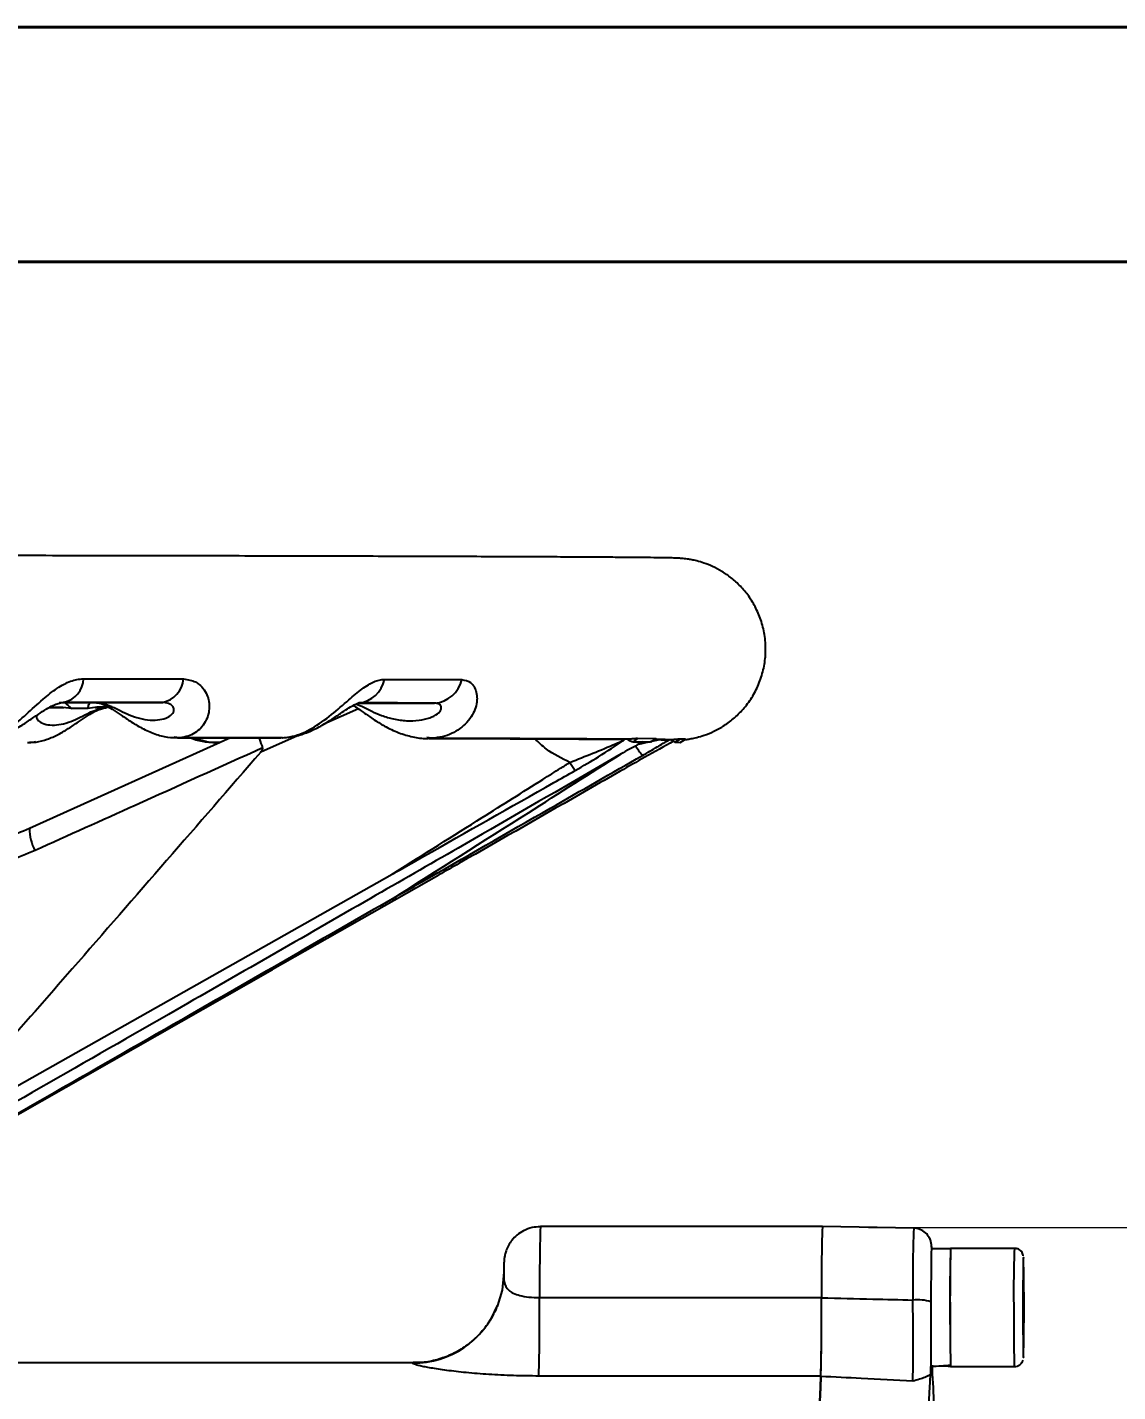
# Model space of a CAD drawing. Header units: millimetres. Extents: x 2448 to 4397, y 790 to 2168.
# Drawn here: x 3831.1 to 3938.9, y 2033.4 to 2168.4 of the extents above; entities that cross this region are included whole.
import ezdxf

# ---------------------------------------------------------------- set-up
doc = ezdxf.new("R2010")
doc.units = ezdxf.units.MM
for name, color, linetype, lineweight in [('AM_BOR', 7, 'Continuous', 50), ('标注', 3, 'Continuous', 13), ('粗实线', 7, 'Continuous', 40)]:
    doc.layers.add(name, color=color, linetype=linetype, lineweight=lineweight)
doc.styles.add('SLDTEXTSTYLE1', font='txt.shx', dxfattribs={"width": 0.7, "bigfont": 'gbcbig.shx'})
doc.dimstyles.new('SLDDIMSTYLE12$0', dxfattribs={"dimtxt": 12, "dimasz": 10, "dimexe": 0, "dimexo": 0.0625, "dimgap": 0.875, "dimtad": 1, "dimdec": 1, "dimlfac": 1.8, "dimrnd": 1e-09, "dimzin": 12, "dimdsep": 46, "dimtxsty": 'SLDTEXTSTYLE1', "dimcen": 0.09, "dimdle": 8.16, "dimclrd": 3, "dimclre": 3, "dimadec": 0, "dimazin": 3, "dimtfac": 1, "dimtdec": 1, "dimtofl": 0, "dimtmove": 0, "dimatfit": 3, "dimfxl": 0, "dimfrac": 2, "dimtolj": 1, "dimlwd": 5, "dimlwe": 5, "dimarcsym": 0})

# ---------------------------------------------------------------- blocks, each defined once
blk = doc.blocks.new('*D55')
at = {"layer": 'Defpoints', "color": 0, "transparency": 16777216}
for p in [(3914.23, 2049.66), (3914.23, 1844.74), (4094.58, 1844.74)]:
    blk.add_point(p, dxfattribs=at)
at = {"layer": '标注', "color": 3, "lineweight": 5, "transparency": 16777216}
blk.add_line((3914.29, 2049.66), (4094.58, 2049.66), dxfattribs=at)
at = {"layer": '标注', "color": 3, "linetype": 'Continuous', "lineweight": 5, "transparency": 16777216}
for p, q in [((4094.58, 2039.66), (4094.58, 1854.74)), ((3914.29, 1844.74), (4094.58, 1844.74))]:
    blk.add_line(p, q, dxfattribs=at)
at = {"layer": '标注', "color": 3, "transparency": 16777216}
for points in [[(4092.92, 2039.66), (4096.25, 2039.66), (4094.58, 2049.66)], [(4092.92, 1854.74), (4096.25, 1854.74), (4094.58, 1844.74)]]:
    blk.add_solid(points, dxfattribs=at)
at = {"layer": '标注', "color": 0, "transparency": 16777216, "insert": (4082.28, 1947.2), "char_height": 10, "attachment_point": 5, "rotation": 90, "style": 'SLDTEXTSTYLE1'}
blk.add_mtext('\\A1;{\\H2.28571x;230}', dxfattribs=at)
blk = doc.blocks.new('rA3')
at = {"layer": '粗实线'}
for p, q in [((753.384, 421.26), (333.384, 421.26)), ((748.384, 416.26), (358.384, 416.26))]:
    blk.add_line(p, q, dxfattribs=at)

msp = doc.modelspace()

# ---------------------------------------------------------------- linework, layer by layer
at = {"color": 7, "linetype": 'Continuous', "lineweight": 25}
for p, q in [((3833.213, 2101.116), (3834.656, 2101.111)), ((3835.445, 2100.993), (3834.577, 2101.123)), ((3837.07, 2100.996), (3835.445, 2100.993)), ((3837.931, 2101.129), (3837.07, 2100.996)), ((3837.756, 2101.102), (3838.967, 2101.098)), ((3837.891, 2101.588), (3844.415, 2101.604)), ((3839.12, 2101.13), (3837.931, 2101.129)), ((3863.807, 2100.984), (3860.38, 2099.46)), ((3863.84, 2101.533), (3871.344, 2101.544)), ((3851.158, 2098.102), (3831.269, 2089.125)), ((3846.157, 2098.121), (3845.576, 2098.187)), ((3858.086, 2098.441), (3854.157, 2096.694)), ((3856.133, 2098.091), (3856.431, 2098.124)), ((3856.334, 2098.112), (3856.466, 2098.128)), ((3871.053, 2098.058), (3870.588, 2098.127)), ((3890.029, 2097.854), (3890.18, 2097.96)), ((3891.411, 2098.033), (3891.009, 2097.717)), ((3893.246, 2098.017), (3891.411, 2098.033)), ((3892.686, 2097.702), (3893.246, 2098.017)), ((3892.717, 2097.739), (3893.619, 2097.943)), ((3892.735, 2097.726), (3893.245, 2098.01)), ((3895.654, 2097.982), (3895.184, 2097.666)), ((3895.658, 2097.651), (3896.171, 2097.965)), ((3831.065, 2097.636), (3831.396, 2097.658)), ((3831.066, 2097.636), (3831.355, 2097.637)), ((3831.355, 2097.637), (3831.872, 2097.697)), ((3850.173, 2097.658), (3849.789, 2097.657)), ((3891.009, 2097.717), (3892.687, 2097.702)), ((3891.563, 2097.478), (3892.559, 2097.703)), ((3892.686, 2097.702), (3892.724, 2097.746)), ((3894.098, 2097.912), (3894.219, 2097.909)), ((3894.544, 2097.909), (3894.202, 2097.914)), ((3895.184, 2097.666), (3895.658, 2097.651)), ((3820.787, 2058.447), (3867.161, 2084.613)), ((3855.3, 2075.206), (3871.769, 2084.544)), ((3818.391, 2054.172), (3855.319, 2075.171)), ((3909.715, 2049.743), (3881.819, 2049.743)), ((3918.747, 2049.586), (3909.716, 2049.744)), ((3922.397, 2047.539), (3920.515, 2047.538)), ((3928.705, 2047.593), (3922.405, 2047.593)), ((3929.574, 2041.743), (3929.589, 2044.443)), ((3929.589, 2044.443), (3929.62, 2044.443)), ((3929.589, 2044.443), (3929.62, 2044.443)), ((3929.62, 2044.443), (3929.636, 2041.743)), ((3881.74, 2042.724), (3909.639, 2042.724)), ((3929.589, 2039.043), (3929.574, 2041.743)), ((3929.574, 2041.743), (3929.636, 2041.743)), ((3929.636, 2041.743), (3929.62, 2039.043)), ((3929.62, 2039.043), (3929.589, 2039.043)), ((3869.218, 2036.256), (3808.477, 2036.255)), ((3920.612, 2035.149), (3920.604, 2036.046)), ((3922.405, 2035.893), (3928.705, 2035.893)), ((3909.566, 2034.96), (3881.667, 2034.959))]:
    msp.add_line(p, q, dxfattribs=at)
at = {"color": 7, "linetype": 'Continuous', "lineweight": 25, "flags": 128}
for points in [[(3836.617, 2103.944), (3837.887, 2103.942), (3839.149, 2103.941), (3840.401, 2103.939), (3841.645, 2103.937), (3842.879, 2103.935), (3844.103, 2103.933), (3845.319, 2103.931), (3846.524, 2103.929)], [(3866.388, 2103.887), (3867.389, 2103.885), (3868.378, 2103.882), (3869.356, 2103.88), (3870.321, 2103.877), (3871.274, 2103.875), (3872.215, 2103.872), (3873.144, 2103.869), (3874.06, 2103.867)], [(3844.415, 2101.604), (3843.236, 2101.606), (3842.048, 2101.608), (3840.85, 2101.61), (3839.643, 2101.612), (3838.427, 2101.614), (3837.202, 2101.616), (3835.969, 2101.618), (3834.726, 2101.62)], [(3871.344, 2101.544), (3870.448, 2101.546), (3869.54, 2101.549), (3868.62, 2101.552), (3867.688, 2101.554), (3866.744, 2101.557), (3865.788, 2101.559), (3864.821, 2101.562), (3863.841, 2101.564)], [(3831.366, 2089.165), (3831.281, 2089.141), (3831.269, 2089.125)], [(3920.532, 2047.538), (3920.53, 2047.604), (3920.515, 2047.787), (3920.501, 2047.604), (3920.487, 2047.083)], [(3929.607, 2046.686), (3929.605, 2046.693), (3929.592, 2046.524), (3929.583, 2046.193)], [(3878.193, 2045.225), (3878.02, 2043.469), (3877.569, 2041.932)], [(3869.196, 2036.227), (3869.202, 2036.241), (3869.208, 2036.25), (3869.214, 2036.255), (3869.218, 2036.256)], [(3929.589, 2037.068), (3929.592, 2036.961), (3929.605, 2036.793), (3929.607, 2036.795)], [(3908.846, 1962.757), (3908.857, 1968.092), (3908.871, 1973.349), (3908.889, 1978.508), (3908.909, 1983.549), (3908.933, 1988.455), (3908.959, 1993.206), (3908.989, 1997.785), (3909.021, 2002.174), (3909.055, 2006.358), (3909.092, 2010.319), (3909.132, 2014.045), (3909.173, 2017.52), (3909.217, 2020.731), (3909.263, 2023.667), (3909.31, 2026.317), (3909.359, 2028.67), (3909.409, 2030.718), (3909.46, 2032.453), (3909.513, 2033.869), (3909.566, 2034.96)], [(3909.564, 2034.92), (3909.512, 2033.841), (3909.46, 2032.45), (3909.41, 2030.751), (3909.361, 2028.751), (3909.313, 2026.456), (3909.266, 2023.876), (3909.221, 2021.019), (3909.178, 2017.895), (3909.137, 2014.517)], [(3919.643, 1956.953), (3919.651, 1962.329), (3919.661, 1967.647), (3919.675, 1972.889), (3919.693, 1978.034), (3919.713, 1983.064), (3919.736, 1987.958), (3919.762, 1992.698), (3919.791, 1997.268), (3919.823, 2001.649), (3919.858, 2005.825), (3919.894, 2009.78), (3919.934, 2013.499), (3919.975, 2016.969), (3920.019, 2020.176), (3920.064, 2023.108), (3920.111, 2025.754), (3920.16, 2028.104), (3920.21, 2030.15), (3920.261, 2031.883), (3920.313, 2033.297), (3920.366, 2034.387), (3920.419, 2035.149)]]:
    msp.add_lwpolyline(points, dxfattribs=at)
at = {"color": 7, "linetype": 'Continuous', "lineweight": 25}
for centre, radius, start, end in [((3834.122, 2104.042), 2.497, 284.00912, 357.74775), ((3843.934, 2104.16), 2.601, 280.67244, 354.89133), ((3863.559, 2104.43), 2.88, 275.6221, 349.13259), ((3871.128, 2104.546), 3.01, 274.12844, 346.96205), ((3901.747, 2103.93), 12.418, 211.76479, 217.59759), ((3897.423, 2103.567), 14.94, 211.86232, 215.57834), ((3835.96, 2089.153), 4.692, 180.34227, 207.99964), ((4076.433, 2044.048), 194.697, 178.32395, 180.38987), ((4053.469, 2044.614), 143.845, 177.95643, 180.76017), ((4052.709, 2044.628), 143.083, 177.95127, 180.76255), ((4065.532, 2044.432), 146.876, 177.98907, 180.76124), ((4217.92, 2042.728), 297.464, 179.16122, 180.08021), ((4041.556, 2043.485), 119.222, 178.02573, 180.83754), ((4192.982, 2041.622), 270.646, 178.7533, 181.16483), ((4047.875, 2043.485), 119.241, 178.02599, 180.83737), ((3718.732, 2041.758), 210.933, 358.65171, 1.33859), ((4187.239, 2042.371), 257.684, 179.15024, 180.13974), ((3603.264, 2041.474), 278.479, 358.65946, 0.25705), ((3631.162, 2041.475), 278.479, 358.65946, 0.25705), ((3869.196, 2045.224), 8.997, 269.99417, 338.53274), ((3919.099, 2037.511), 4.989, 74.22233, 94.94191), ((4086.438, 2040.45), 164.096, 179.54878, 181.59157), ((4092.787, 2040.45), 164.146, 179.54897, 181.59115), ((4143.205, 2040.917), 213.651, 179.77858, 181.03216), ((3836.409, 2029.397), 84.399, 1.49897, 3.90805)]:
    msp.add_arc(centre, radius, start, end, dxfattribs=at)
for centre, start_param, end_param in [((3920.515, 2041.742), 4.712389, 4.9017856), ((3922.405, 2041.743), 4.6175706, 4.712389)]:
    msp.add_ellipse(centre, major_axis=(9.981, 0), ratio=0.5807102, start_param=start_param, end_param=end_param, dxfattribs=at)
for points, knots in [([(3896.119, 2097.933), (3896.175, 2097.939), (3896.314, 2097.955), (3896.702, 2098.014), (3897.303, 2098.14), (3898.09, 2098.369), (3899.023, 2098.75), (3900.042, 2099.319), (3901.062, 2100.089), (3902.023, 2101.064), (3902.86, 2102.234), (3903.515, 2103.561), (3903.949, 2105.003), (3904.143, 2106.543), (3904.066, 2108.102), (3903.725, 2109.599), (3903.175, 2110.94), (3902.464, 2112.113), (3901.636, 2113.111), (3900.733, 2113.933), (3899.798, 2114.582), (3898.881, 2115.066), (3898.041, 2115.399), (3897.329, 2115.607), (3896.768, 2115.728), (3896.347, 2115.796), (3896.027, 2115.834), (3895.767, 2115.858), (3895.533, 2115.874), (3895.283, 2115.886), (3894.906, 2115.899), (3894.315, 2115.912), (3893.339, 2115.927), (3892.112, 2115.941), (3890.589, 2115.955), (3888.807, 2115.968), (3886.762, 2115.981), (3884.453, 2115.994), (3881.884, 2116.007), (3879.059, 2116.019), (3875.983, 2116.031), (3872.661, 2116.043), (3869.1, 2116.054), (3865.306, 2116.065), (3861.288, 2116.076), (3857.052, 2116.086), (3852.608, 2116.096), (3847.963, 2116.106), (3843.127, 2116.115), (3838.11, 2116.123), (3832.92, 2116.131), (3827.569, 2116.139), (3822.067, 2116.146), (3816.425, 2116.153), (3810.653, 2116.159), (3804.764, 2116.164), (3798.768, 2116.169), (3792.679, 2116.173), (3786.506, 2116.177), (3780.263, 2116.18), (3773.963, 2116.183), (3767.616, 2116.184), (3761.237, 2116.186), (3754.837, 2116.186), (3748.429, 2116.187), (3742.025, 2116.186), (3735.639, 2116.185), (3729.283, 2116.183), (3722.969, 2116.181), (3716.71, 2116.178), (3710.518, 2116.175), (3704.405, 2116.171), (3698.384, 2116.166), (3692.466, 2116.161), (3686.662, 2116.155), (3680.985, 2116.149), (3675.445, 2116.142), (3670.054, 2116.134), (3664.821, 2116.126), (3659.758, 2116.118), (3654.874, 2116.109), (3650.178, 2116.1), (3645.681, 2116.09), (3641.39, 2116.08), (3637.314, 2116.069), (3633.462, 2116.058), (3629.84, 2116.047), (3626.455, 2116.036), (3623.315, 2116.024), (3620.426, 2116.011), (3617.79, 2115.999), (3615.42, 2115.986), (3613.304, 2115.973), (3612.123, 2115.964), (3611.536, 2115.96)], [0, 0, 0, 0, 0.0010918, 0.00275364, 0.00438213, 0.00630054, 0.00871632, 0.01139743, 0.01430286, 0.01743172, 0.02070869, 0.02407314, 0.02748648, 0.03092495, 0.03460763, 0.03807285, 0.04134692, 0.04445091, 0.04739237, 0.05016927, 0.05276964, 0.0551654, 0.05729546, 0.05908138, 0.06058895, 0.06205639, 0.06371606, 0.06581702, 0.06876659, 0.07325146, 0.08085549, 0.09660782, 0.11096094, 0.12617044, 0.14100345, 0.15570138, 0.1703395, 0.18494661, 0.19953593, 0.21411428, 0.22868548, 0.24325181, 0.25781472, 0.27237513, 0.28693368, 0.30149083, 0.31604688, 0.33060208, 0.34515659, 0.35971055, 0.37426407, 0.38881721, 0.40337006, 0.41792265, 0.43247503, 0.44702723, 0.46157929, 0.47613123, 0.49068307, 0.50523482, 0.51978651, 0.53433815, 0.54888975, 0.56344133, 0.57799289, 0.59254445, 0.60709602, 0.62164761, 0.63619922, 0.65075088, 0.6653026, 0.67985438, 0.69440625, 0.70895823, 0.72351033, 0.73806258, 0.75261502, 0.76716767, 0.78172057, 0.79627378, 0.81082736, 0.82538139, 0.83993597, 0.85449122, 0.86904732, 0.88360448, 0.89816301, 0.91272333, 0.92728604, 0.94185199, 0.9564225, 0.97099962, 0.98558672, 1, 1, 1, 1]), ([(3827.085, 2098.153), (3827.323, 2098.194), (3828.024, 2098.315), (3829.313, 2099.021), (3830.907, 2100.357), (3832.463, 2101.824), (3833.737, 2102.856), (3834.866, 2103.538), (3835.772, 2103.894), (3836.403, 2103.932), (3836.617, 2103.944)], [0, 0, 0, 0, 0.0948284, 0.2802929, 0.4673828, 0.6360445, 0.7666403, 0.8310031, 0.942533, 1, 1, 1, 1]), ([(3846.524, 2103.929), (3846.94, 2103.87), (3847.509, 2103.791), (3848.364, 2103.197), (3848.791, 2102.558), (3849.094, 2101.511), (3849.064, 2100.327), (3848.303, 2098.991), (3847.213, 2098.28), (3846.428, 2098.162), (3846.157, 2098.121)], [0, 0, 0, 0, 0.1231352, 0.1684226, 0.3276209, 0.3625119, 0.5308075, 0.7174913, 0.9025533, 1, 1, 1, 1]), ([(3856.292, 2098.099), (3856.625, 2098.139), (3857.581, 2098.256), (3859.236, 2098.968), (3861.108, 2100.303), (3862.745, 2101.769), (3863.95, 2102.8), (3864.951, 2103.482), (3865.713, 2103.838), (3866.217, 2103.875), (3866.388, 2103.887)], [0, 0, 0, 0, 0.0986683, 0.2833462, 0.4696426, 0.637589, 0.7676307, 0.8317202, 0.9427768, 1, 1, 1, 1]), ([(3874.06, 2103.867), (3874.367, 2103.808), (3874.788, 2103.728), (3875.346, 2103.135), (3875.555, 2102.495), (3875.539, 2101.448), (3875.169, 2100.264), (3873.941, 2098.929), (3872.441, 2098.212), (3871.415, 2098.098), (3871.053, 2098.058)], [0, 0, 0, 0, 0.1227129, 0.1678449, 0.3264971, 0.3612686, 0.5289867, 0.7150299, 0.8994568, 1, 1, 1, 1]), ([(3827.307, 2098.177), (3827.365, 2098.178), (3827.783, 2098.184), (3828.556, 2098.4), (3829.616, 2098.817), (3830.654, 2099.418), (3831.62, 2100.077), (3832.496, 2100.683), (3833.244, 2101.145), (3833.887, 2101.45), (3834.361, 2101.591), (3834.639, 2101.627), (3834.714, 2101.619), (3834.719, 2101.618)], [0, 0, 0, 0, 0.0201236, 0.1464701, 0.2804193, 0.4262713, 0.5649087, 0.670778, 0.7621787, 0.8410744, 0.9133226, 0.9943781, 1, 1, 1, 1]), ([(3831.566, 2097.669), (3831.688, 2097.674), (3832.186, 2097.697), (3833.046, 2097.955), (3834.145, 2098.424), (3835.193, 2099.054), (3836.155, 2099.712), (3836.987, 2100.278), (3837.705, 2100.703), (3838.291, 2100.969), (3838.726, 2101.085), (3838.884, 2101.091), (3838.967, 2101.093)], [0, 0, 0, 0, 0.0424172, 0.1736756, 0.3103556, 0.4617882, 0.5878659, 0.6874839, 0.7743809, 0.852526, 0.9228076, 1, 1, 1, 1]), ([(3831.934, 2100.293), (3831.962, 2100.157), (3832.028, 2099.84), (3832.554, 2099.512), (3833.284, 2099.34), (3834.155, 2099.375), (3835.073, 2099.606), (3835.996, 2099.993), (3836.899, 2100.456), (3837.587, 2100.778), (3838.204, 2100.999), (3838.625, 2101.09), (3838.913, 2101.097), (3838.967, 2101.098)], [0, 0, 0, 0, 0.0866189, 0.2024171, 0.3350877, 0.4694795, 0.5948126, 0.7096857, 0.8022271, 0.8749797, 0.9051614, 0.9819452, 1, 1, 1, 1]), ([(3834.577, 2101.123), (3834.328, 2101.122), (3833.603, 2101.12), (3833.339, 2101.117), (3833.214, 2101.116), (3833.213, 2101.116)], [0, 0, 0, 0, 0.3414697, 0.9969699, 1, 1, 1, 1]), ([(3834.207, 2101.589), (3834.606, 2101.588), (3835.78, 2101.588), (3837.067, 2101.588), (3837.887, 2101.588), (3837.891, 2101.588)], [0, 0, 0, 0, 0.3385687, 0.9969565, 1, 1, 1, 1]), ([(3834.748, 2101.588), (3834.901, 2101.467), (3835.141, 2101.277), (3835.365, 2101.068), (3835.445, 2100.993)], [0, 0, 0, 0, 0.6400644, 1, 1, 1, 1]), ([(3837.07, 2100.996), (3837.075, 2101.071), (3837.086, 2101.279), (3837.187, 2101.468), (3837.251, 2101.588)], [0, 0, 0, 0, 0.3628678, 1, 1, 1, 1]), ([(3837.891, 2101.588), (3838.123, 2101.568), (3838.607, 2101.528), (3839.146, 2101.313), (3839.699, 2101.066), (3840.302, 2100.764), (3841.226, 2100.329), (3842.212, 2099.992), (3843.222, 2099.827), (3844.17, 2099.867), (3844.961, 2100.103), (3845.485, 2100.494), (3845.621, 2100.96), (3845.42, 2101.284), (3845.08, 2101.505), (3844.751, 2101.596), (3844.469, 2101.603), (3844.415, 2101.604)], [0, 0, 0, 0, 0.059691, 0.1248462, 0.1256877, 0.1898386, 0.264597, 0.357832, 0.4646512, 0.5728559, 0.6737666, 0.7662556, 0.8407644, 0.8993404, 0.9236412, 0.9854633, 1, 1, 1, 1]), ([(3837.915, 2101.58), (3837.951, 2101.581), (3838.038, 2101.583), (3838.349, 2101.51), (3838.849, 2101.297), (3839.497, 2100.922), (3840.294, 2100.389), (3841.272, 2099.718), (3842.404, 2099.028), (3843.642, 2098.477), (3844.889, 2098.137), (3845.71, 2098.124), (3846.106, 2098.118)], [0, 0, 0, 0, 0.0517354, 0.1225471, 0.1920015, 0.2628229, 0.3527663, 0.4630239, 0.6001479, 0.7444294, 0.876724, 1, 1, 1, 1]), ([(3856.466, 2098.128), (3856.778, 2098.155), (3857.526, 2098.22), (3858.689, 2098.59), (3859.926, 2099.16), (3861.037, 2099.836), (3861.973, 2100.472), (3862.714, 2100.976), (3863.268, 2101.311), (3863.656, 2101.503), (3863.849, 2101.562), (3863.851, 2101.562), (3863.852, 2101.561)], [0, 0, 0, 0, 0.1032942, 0.2474112, 0.3936471, 0.5364567, 0.6490347, 0.7379078, 0.8173485, 0.8791944, 0.9437617, 1, 1, 1, 1]), ([(3863.301, 2101.32), (3863.452, 2101.222), (3863.792, 2101.003), (3864.51, 2100.484), (3865.438, 2099.835), (3866.612, 2099.124), (3867.943, 2098.516), (3869.338, 2098.152), (3870.352, 2098.008), (3870.88, 2098.063), (3870.963, 2098.072)], [0, 0, 0, 0, 0.0812543, 0.1828895, 0.310982, 0.4651932, 0.6431721, 0.8095213, 0.9699427, 1, 1, 1, 1]), ([(3863.55, 2101.444), (3863.571, 2101.441), (3863.796, 2101.405), (3864.081, 2101.256), (3864.593, 2101.009), (3865.183, 2100.707), (3866.187, 2100.271), (3867.342, 2099.934), (3868.586, 2099.768), (3869.801, 2099.807), (3870.866, 2100.042), (3871.655, 2100.433), (3872.039, 2100.9), (3872.014, 2101.223), (3871.828, 2101.445), (3871.6, 2101.536), (3871.385, 2101.543), (3871.344, 2101.544)], [0, 0, 0, 0, 0.0070478, 0.0758511, 0.0767395, 0.1444822, 0.2234264, 0.3218814, 0.434681, 0.5489433, 0.6555032, 0.7531699, 0.8318497, 0.893705, 0.9193663, 0.9846494, 1, 1, 1, 1]), ([(3845.576, 2098.187), (3845.689, 2098.154), (3845.819, 2098.115), (3845.998, 2098.113), (3846.022, 2098.113)], [0, 0, 0, 0, 0.8669255, 1, 1, 1, 1]), ([(3846.022, 2098.113), (3846.964, 2098.111), (3850.47, 2098.104), (3853.741, 2098.097), (3856.133, 2098.091)], [0, 0, 0, 0, 0.26863, 1, 1, 1, 1]), ([(3856.292, 2098.099), (3853.173, 2098.106), (3849.877, 2098.114), (3846.347, 2098.121), (3846.157, 2098.121)], [0, 0, 0, 0, 0.946224, 1, 1, 1, 1]), ([(3847.203, 2098.119), (3847.271, 2098.089), (3847.744, 2097.88), (3848.635, 2097.684), (3849.464, 2097.67), (3849.863, 2097.663)], [0, 0, 0, 0, 0.08068562, 0.55758557, 1, 1, 1, 1]), ([(3847.7, 2098.118), (3848.15, 2097.937), (3848.871, 2097.647), (3849.538, 2097.654), (3849.789, 2097.657)], [0, 0, 0, 0, 0.6230603, 1, 1, 1, 1]), ([(3853.963, 2098.104), (3853.979, 2098.056), (3854.074, 2097.763), (3854.218, 2097.411), (3854.339, 2097.117)], [0, 0, 0, 0, 0.1631406, 1, 1, 1, 1]), ([(3870.588, 2098.127), (3870.652, 2098.093), (3870.726, 2098.053), (3870.859, 2098.051), (3870.877, 2098.051)], [0, 0, 0, 0, 0.8627034, 1, 1, 1, 1]), ([(3870.877, 2098.051), (3872.153, 2098.047), (3874.709, 2098.038), (3878.983, 2098.022), (3883.497, 2098.002), (3887.449, 2097.98), (3889.377, 2097.965), (3890.18, 2097.96)], [0, 0, 0, 0, 0.1505041, 0.3013657, 0.5576212, 0.815656, 1, 1, 1, 1]), ([(3890.405, 2097.966), (3889.594, 2097.972), (3887.972, 2097.984), (3884.895, 2098.001), (3881.334, 2098.019), (3876.849, 2098.038), (3873.16, 2098.051), (3871.053, 2098.058)], [0, 0, 0, 0, 0.1858494, 0.3716988, 0.5603087, 0.7489187, 1, 1, 1, 1]), ([(3884.734, 2095.68), (3883.929, 2096.071), (3882.658, 2096.687), (3881.641, 2097.662), (3881.269, 2098.019)], [0, 0, 0, 0, 0.6338022, 1, 1, 1, 1]), ([(3891.411, 2098.033), (3891.381, 2098.033), (3891.321, 2098.031), (3891.132, 2098.015), (3890.847, 2097.991), (3890.596, 2097.973), (3890.428, 2097.967), (3890.405, 2097.966)], [0, 0, 0, 0, 0.2093639, 0.4201205, 0.6097013, 0.9449063, 1, 1, 1, 1]), ([(3890.405, 2097.966), (3890.479, 2097.924), (3890.688, 2097.807), (3890.89, 2097.729), (3890.979, 2097.72), (3891.009, 2097.717)], [0, 0, 0, 0, 0.2712843, 0.7576337, 1, 1, 1, 1]), ([(3893.103, 2097.931), (3893.215, 2097.93), (3893.852, 2097.922), (3894.231, 2097.915), (3894.544, 2097.909)], [0, 0, 0, 0, 0.17486, 1, 1, 1, 1]), ([(3894.766, 2097.915), (3894.377, 2097.922), (3893.937, 2097.931), (3893.205, 2097.939), (3893.119, 2097.94)], [0, 0, 0, 0, 0.88178391, 1, 1, 1, 1]), ([(3893.222, 2098.003), (3893.236, 2098.005), (3893.281, 2098.013), (3893.267, 2098.016), (3893.249, 2098.017), (3893.246, 2098.017)], [0, 0, 0, 0, 0.272038, 0.8723895, 1, 1, 1, 1]), ([(3895.654, 2097.982), (3895.639, 2097.981), (3895.609, 2097.98), (3895.455, 2097.964), (3895.198, 2097.94), (3894.955, 2097.923), (3894.79, 2097.916), (3894.766, 2097.915)], [0, 0, 0, 0, 0.2099446, 0.4213265, 0.6106396, 0.9421993, 1, 1, 1, 1]), ([(3896.171, 2097.965), (3896.099, 2097.968), (3895.978, 2097.974), (3895.748, 2097.98), (3895.654, 2097.982)], [0, 0, 0, 0, 0.5928905, 1, 1, 1, 1]), ([(3854.157, 2096.694), (3847.946, 2089.539), (3836.854, 2076.762), (3825.696, 2064.043), (3820.787, 2058.447)], [0, 0, 0, 0, 0.5600003, 1, 1, 1, 1]), ([(3831.872, 2097.697), (3831.677, 2097.665), (3831.457, 2097.629), (3831.263, 2097.628), (3831.241, 2097.627)], [0, 0, 0, 0, 0.8864466, 1, 1, 1, 1]), ([(3854.339, 2097.117), (3850.136, 2095.218), (3842.63, 2091.827), (3835.122, 2088.441), (3831.818, 2086.951)], [0, 0, 0, 0, 0.56, 1, 1, 1, 1]), ([(3854.157, 2096.694), (3854.221, 2096.771), (3854.307, 2096.874), (3854.352, 2097.017), (3854.352, 2097.079), (3854.343, 2097.105), (3854.339, 2097.117)], [0, 0, 0, 0, 0.6196275, 0.8294119, 0.9175065, 1, 1, 1, 1]), ([(3884.734, 2095.68), (3885.498, 2095.984), (3887.086, 2096.616), (3888.805, 2097.311), (3889.777, 2097.743), (3890.032, 2097.857)], [0, 0, 0, 0, 0.40605937, 0.84396548, 1, 1, 1, 1]), ([(3885.272, 2094.875), (3886.058, 2095.333), (3887.831, 2096.366), (3889.247, 2097.325), (3890.036, 2097.859)], [0, 0, 0, 0, 0.4433268, 1, 1, 1, 1]), ([(3891.993, 2097.708), (3891.472, 2097.434), (3890.666, 2097.01), (3889.863, 2096.55), (3889.578, 2096.387)], [0, 0, 0, 0, 0.64595748, 1, 1, 1, 1]), ([(3895, 2097.788), (3894.061, 2097.264), (3892.352, 2096.309), (3890.539, 2095.276), (3889.722, 2094.811)], [0, 0, 0, 0, 0.549384, 1, 1, 1, 1]), ([(3891.908, 2096.354), (3892.408, 2096.643), (3893.344, 2097.184), (3894.163, 2097.678), (3894.544, 2097.909)], [0, 0, 0, 0, 0.5337416, 1, 1, 1, 1]), ([(3894.766, 2097.915), (3894.814, 2097.882), (3894.971, 2097.773), (3895.123, 2097.683), (3895.167, 2097.671), (3895.184, 2097.666)], [0, 0, 0, 0, 0.21128919, 0.69330535, 1, 1, 1, 1]), ([(3889.578, 2096.387), (3888.522, 2095.775), (3883.238, 2092.712), (3875.049, 2087.986), (3867.901, 2083.877), (3865.01, 2082.215)], [0, 0, 0, 0, 0.129573, 0.6478931, 1, 1, 1, 1]), ([(3867.161, 2084.613), (3867.241, 2084.664), (3870.21, 2086.533), (3875.178, 2089.66), (3880.648, 2093.106), (3883.536, 2094.926), (3884.427, 2095.487), (3884.734, 2095.68)], [0, 0, 0, 0, 0.0136769, 0.5068384, 0.8479394, 0.9475989, 1, 1, 1, 1]), ([(3867.182, 2082.182), (3871.664, 2085.02), (3879.206, 2089.798), (3886.748, 2094.578), (3889.808, 2096.517)], [0, 0, 0, 0, 0.5941955, 1, 1, 1, 1]), ([(3867.182, 2082.182), (3868.131, 2082.727), (3873.342, 2085.718), (3881.577, 2090.442), (3888.882, 2094.622), (3891.908, 2096.354)], [0, 0, 0, 0, 0.1154753, 0.6335617, 1, 1, 1, 1]), ([(3867.161, 2084.613), (3868.201, 2085.204), (3873.522, 2088.226), (3879.559, 2091.647), (3884.564, 2094.475), (3885.272, 2094.875)], [0, 0, 0, 0, 0.1725417, 0.8830694, 1, 1, 1, 1]), ([(3889.722, 2094.811), (3888.662, 2094.203), (3883.363, 2091.167), (3877.374, 2087.743), (3872.442, 2084.928), (3871.769, 2084.544)], [0, 0, 0, 0, 0.1775693, 0.8878786, 1, 1, 1, 1]), ([(3831.269, 2089.125), (3829.708, 2088.482), (3826.683, 2087.234), (3822.069, 2086.072), (3817.654, 2085.383), (3814.774, 2085.304), (3813.376, 2085.265)], [0, 0, 0, 0, 0.2733047, 0.5299772, 0.7718071, 1, 1, 1, 1]), ([(3831.818, 2086.951), (3830.128, 2086.256), (3826.759, 2084.87), (3821.831, 2083.673), (3817.208, 2082.985), (3814.35, 2082.906), (3812.917, 2082.866)], [0, 0, 0, 0, 0.2800318, 0.5584059, 0.7786039, 1, 1, 1, 1]), ([(3865.01, 2082.215), (3858.345, 2078.387), (3842.705, 2069.404), (3827.057, 2060.436), (3818.077, 2055.291)], [0, 0, 0, 0, 0.426145, 1, 1, 1, 1]), ([(3867.182, 2082.182), (3860.513, 2078.354), (3844.865, 2069.372), (3829.208, 2060.405), (3820.223, 2055.26)], [0, 0, 0, 0, 0.4261322, 1, 1, 1, 1]), ([(3881.809, 2049.717), (3881.536, 2049.709), (3880.963, 2049.692), (3880.173, 2049.378), (3879.503, 2048.934), (3879.003, 2048.42), (3878.654, 2047.892), (3878.43, 2047.393), (3878.306, 2046.965), (3878.25, 2046.642), (3878.229, 2046.448), (3878.219, 2046.312), (3878.21, 2046.145), (3878.202, 2045.868), (3878.195, 2045.531), (3878.192, 2045.203), (3878.192, 2045.143)], [0, 0, 0, 0, 0.1003195, 0.2108899, 0.3086962, 0.3962618, 0.4741014, 0.5418099, 0.5980678, 0.6401854, 0.6670378, 0.6924528, 0.7348761, 0.8318901, 0.9692681, 1, 1, 1, 1]), ([(3920.533, 2047.538), (3920.532, 2047.568), (3920.529, 2047.693), (3920.523, 2047.796), (3920.516, 2047.918), (3920.496, 2048.072), (3920.451, 2048.292), (3920.323, 2048.638), (3920.026, 2049.07), (3919.529, 2049.425), (3919.053, 2049.602), (3918.788, 2049.571), (3918.737, 2049.565)], [0, 0, 0, 0, 0.05267652, 0.22014206, 0.3332186, 0.38425373, 0.43375608, 0.52536141, 0.65107843, 0.80825728, 0.96315833, 1, 1, 1, 1]), ([(3929.592, 2046.849), (3929.592, 2046.85), (3929.59, 2046.868), (3929.573, 2046.941), (3929.52, 2047.091), (3929.398, 2047.289), (3929.182, 2047.473), (3928.933, 2047.586), (3928.766, 2047.58), (3928.705, 2047.578)], [0, 0, 0, 0, 0.0049703, 0.096122, 0.2182387, 0.3984951, 0.6223022, 0.8622867, 1, 1, 1, 1]), ([(3878.193, 2045.225), (3878.187, 2044.906), (3878.175, 2044.291), (3878.483, 2043.53), (3879.116, 2043.146), (3879.779, 2042.91), (3880.676, 2042.751), (3881.375, 2042.733), (3881.74, 2042.724)], [0, 0, 0, 0, 0.257667, 0.4981816, 0.6101492, 0.7298729, 0.859021, 1, 1, 1, 1]), ([(3909.564, 2034.92), (3909.573, 2035.173), (3909.591, 2035.678), (3909.614, 2037.495), (3909.631, 2039.879), (3909.635, 2041.763), (3909.637, 2042.706)], [0, 0, 0, 0, 0.2500466, 0.4994486, 0.7493959, 1, 1, 1, 1]), ([(3909.637, 2042.706), (3911.323, 2042.664), (3914.334, 2042.588), (3917.345, 2042.514), (3918.669, 2042.481)], [0, 0, 0, 0, 0.56, 1, 1, 1, 1]), ([(3877.575, 2041.946), (3877.519, 2041.809), (3877.352, 2041.4), (3876.946, 2040.614), (3876.278, 2039.633), (3875.383, 2038.656), (3874.283, 2037.773), (3873.011, 2037.048), (3871.607, 2036.544), (3870.322, 2036.271), (3869.518, 2036.288), (3869.217, 2036.294)], [0, 0, 0, 0, 0.0502312, 0.1499547, 0.2630984, 0.3859444, 0.5146594, 0.647335, 0.7823911, 0.9187289, 1, 1, 1, 1]), ([(3918.659, 2034.455), (3918.668, 2034.715), (3918.686, 2035.237), (3918.696, 2037.117), (3918.692, 2039.584), (3918.677, 2041.515), (3918.669, 2042.481)], [0, 0, 0, 0, 0.24969289, 0.49994, 0.7499529, 1, 1, 1, 1]), ([(3920.456, 2042.312), (3920.454, 2041.547), (3920.452, 2040.021), (3920.443, 2038.055), (3920.432, 2036.406), (3920.423, 2035.569), (3920.419, 2035.149)], [0, 0, 0, 0, 0.2806316, 0.559596, 0.7791291, 1, 1, 1, 1]), ([(3881.667, 2034.959), (3880.821, 2034.967), (3879.129, 2034.983), (3876.69, 2035.109), (3874.444, 2035.291), (3872.498, 2035.518), (3871.193, 2035.714), (3870.386, 2035.862), (3869.759, 2035.994), (3869.262, 2036.14), (3869.218, 2036.197), (3869.196, 2036.227)], [0, 0, 0, 0, 0.1254267, 0.2506866, 0.3766076, 0.5007094, 0.6255931, 0.6875973, 0.7502224, 0.8679688, 1, 1, 1, 1]), ([(3928.715, 2035.902), (3928.813, 2035.909), (3929.003, 2035.921), (3929.237, 2036.054), (3929.404, 2036.213), (3929.506, 2036.37), (3929.554, 2036.485), (3929.566, 2036.529), (3929.568, 2036.535)], [0, 0, 0, 0, 0.2517297, 0.4863088, 0.6809512, 0.845944, 0.9801931, 1, 1, 1, 1]), ([(3918.659, 2034.455), (3916.961, 2034.542), (3913.929, 2034.696), (3910.898, 2034.852), (3909.564, 2034.92)], [0, 0, 0, 0, 0.55999999, 1, 1, 1, 1]), ([(3920.419, 2035.149), (3920.278, 2035.041), (3919.996, 2034.824), (3919.106, 2034.578), (3918.659, 2034.455)], [0, 0, 0, 0, 0.4975573, 1, 1, 1, 1])]:
    msp.add_open_spline(points, degree=3, knots=knots, dxfattribs=at)

# ---------------------------------------------------------------- block references
at = {"layer": 'AM_BOR', "xscale": 4.640625, "yscale": 4.640625, "zscale": 4.640625}
msp.add_blockref('rA3', (900.889, 213.5), dxfattribs=at)

# ---------------------------------------------------------------- dimensions: what is measured, and where the dimension line sits
at = {"layer": '标注'}
dim = msp.add_linear_dim(base=(4094.582, 1844.741), p1=(3914.231, 2049.665), p2=(3914.231, 1844.741), angle=90, text='{\\H2.28571x;230}', dimstyle='SLDDIMSTYLE12$0', override={"dimtxt": 10, "dimtdec": 3, "dimtzin": 0}, dxfattribs=at)
dim.commit()
dim.dimension.update_dxf_attribs({"geometry": '*D55', "text_midpoint": (4082.279, 1947.203)})

doc.saveas('drawing.dxf')
